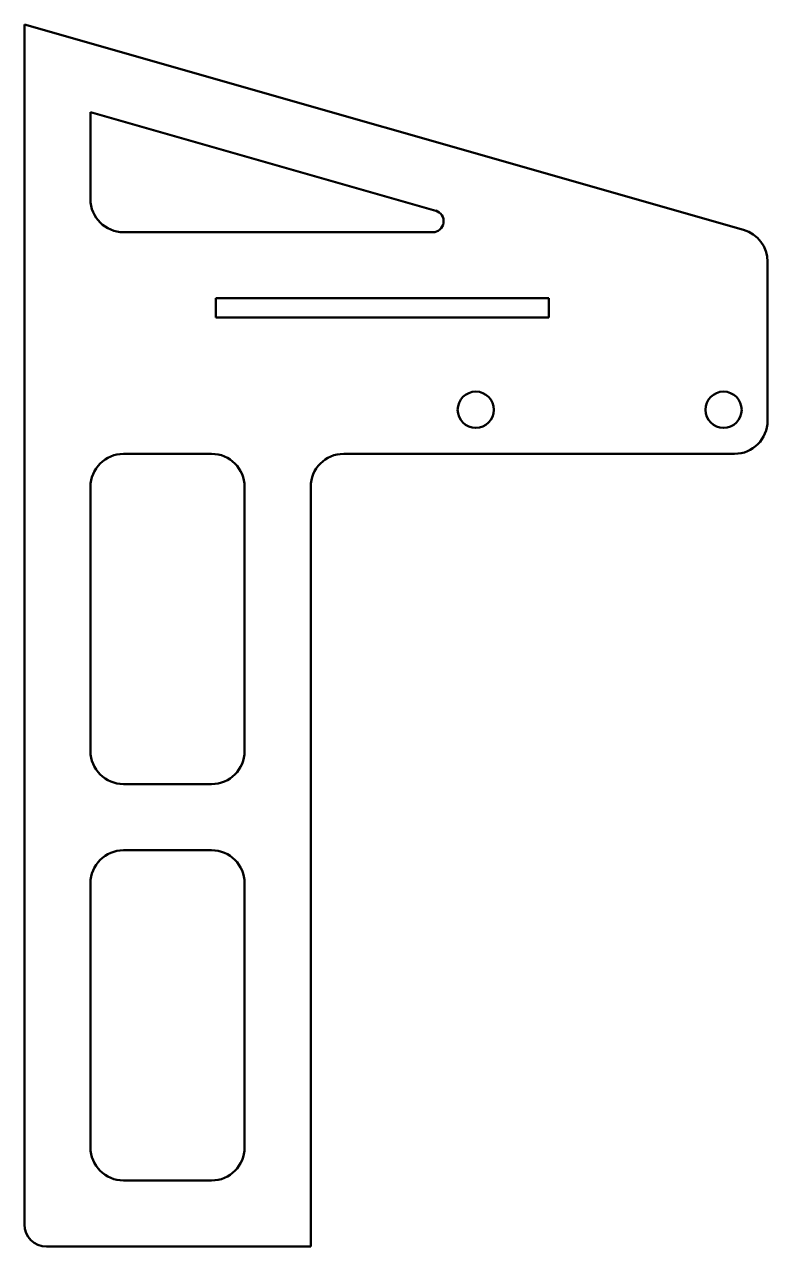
# Model space of a CAD drawing. Header units: inches. Extents: x 0 to 135, y 0 to 222.
import ezdxf

# ---------------------------------------------------------------- set-up
doc = ezdxf.new("R2010")
doc.units = ezdxf.units.IN
doc.header["$MEASUREMENT"] = 0
doc.layers.add('Visible (ANSI)', color=7, linetype='Continuous', lineweight=50)

# ---------------------------------------------------------------- blocks, each defined once
blk = doc.blocks.new('soporte posterior_Soporte_21_SOPORTE POSTERIOR')
at = {"layer": 'Visible (ANSI)'}
for p, q in [((-67.5, 111), (-67.5, -107)), ((63.15, 73.67), (-67.5, 111)), ((-55.5, 79.25), (-55.5, 95.09)), ((-55.5, 95.09), (7.21, 77.17)), ((6.66, 73.25), (-49.5, 73.25)), ((67.5, 39), (67.5, 67.9)), ((-32.75, 61.25), (27.75, 61.25)), ((-32.75, 57.75), (-32.75, 61.25)), ((27.75, 61.25), (27.75, 57.75)), ((27.75, 57.75), (-32.75, 57.75)), ((-49.5, 33), (-33.5, 33)), ((-9.5, 33), (61.5, 33)), ((-55.5, -21), (-55.5, 27)), ((-27.5, 27), (-27.5, -21)), ((-15.5, -111), (-15.5, 27)), ((-33.5, -27), (-49.5, -27)), ((-49.5, -39), (-33.5, -39)), ((-55.5, -93), (-55.5, -45)), ((-27.5, -45), (-27.5, -93)), ((-33.5, -99), (-49.5, -99)), ((-63.5, -111), (-15.5, -111))]:
    blk.add_line(p, q, dxfattribs=at)
for centre in [(14.5, 41), (59.5, 41)]:
    blk.add_circle(centre, 3.3, dxfattribs=at)
at = {"layer": 'Visible (ANSI)', "extrusion": (0, 0, -1)}
for centre, radius, start, end in [((49.5, 79.25), 6, 270, 0), ((-6.66, 75.25), 2, 105.9454, 270), ((-61.5, 67.9), 6, 105.9454, 180), ((-61.5, 39), 6, 180, 270), ((49.5, 27), 6, 0, 90), ((33.5, 27), 6, 90, 180), ((49.5, -21), 6, 270, 0), ((33.5, -21), 6, 180, 270), ((49.5, -45), 6, 0, 90), ((33.5, -45), 6, 90, 180), ((49.5, -93), 6, 270, 360), ((33.5, -93), 6, 180, 270)]:
    blk.add_arc(centre, radius, start, end, dxfattribs=at)
at = {"layer": 'Visible (ANSI)'}
for centre, radius, start, end in [((-9.5, 27), 6, 90, 180), ((-63.5, -107), 4, 180, 270)]:
    blk.add_arc(centre, radius, start, end, dxfattribs=at)

msp = doc.modelspace()

# ---------------------------------------------------------------- block references
msp.add_blockref('soporte posterior_Soporte_21_SOPORTE POSTERIOR', (67.5, 111))

doc.saveas('drawing.dxf')
